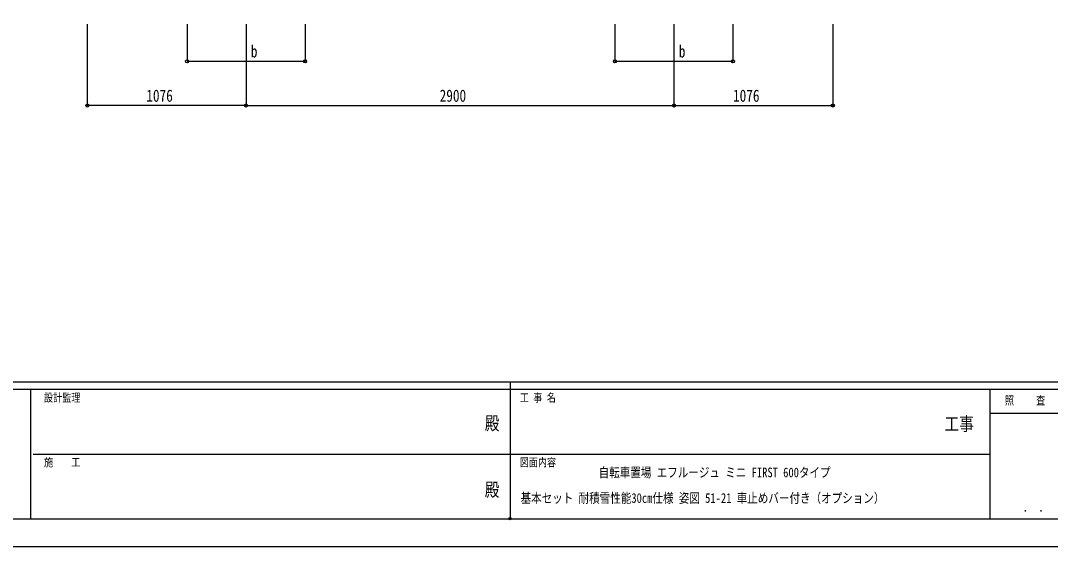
# Model space of a CAD drawing. Units: millimetres, scale not verified. Extents: x -10512 to 10512, y -7425 to 7425.
# Drawn here: x -3330 to 3649, y -7425 to -3866 of the extents above; entities that cross this region are included whole.
import ezdxf
from ezdxf.enums import TextEntityAlignment as Align

# ---------------------------------------------------------------- set-up
doc = ezdxf.new("R2010")
doc.units = ezdxf.units.MM
doc.header["$LTSCALE"] = 30
doc.header["$PDMODE"] = 32
doc.header["$PDSIZE"] = 15
for name, color, linetype in [('0-2_USER1', 3, 'Continuous'), ('0-6_YKK_D', 6, 'Continuous'), ('0-7_YKK_ZWAK', 7, 'Continuous')]:
    doc.layers.add(name, color=color, linetype=linetype)
doc.styles.add('ＭＳ ゴシック', font='')
doc.styles.get('ＭＳ ゴシック').set_extended_font_data('MS Gothic')

msp = doc.modelspace()

# ---------------------------------------------------------------- linework, layer by layer
at = {"layer": '0-6_YKK_D'}
for p, q in [((-2877.73, -3890.74), (-2877.73, -4441.74)), ((-2201.68, -3890.8), (-2201.68, -4141.74)), ((-1801.73, -3890.74), (-1801.73, -4441.74)), ((-1801.73, -3890.74), (-1801.73, -4441.74)), ((-1401.93, -3890.8), (-1401.93, -4141.74)), ((698.32, -3890.8), (698.32, -4141.74)), ((1098.27, -3890.74), (1098.27, -4441.74)), ((1098.27, -3890.74), (1098.27, -4441.74)), ((1498.07, -3890.8), (1498.07, -4141.74)), ((2174.27, -3890.74), (2174.27, -4441.74)), ((-2201.68, -4140.74), (-1401.93, -4140.74)), ((698.32, -4140.74), (1498.07, -4140.74)), ((-1801.73, -4440.74), (-2877.73, -4440.74)), ((-1801.73, -4440.74), (1098.27, -4440.74)), ((1098.27, -4440.74), (2174.27, -4440.74))]:
    msp.add_line(p, q, dxfattribs=at)
for centre in [(-2201.68, -4140.74), (-1401.93, -4140.74), (698.32, -4140.74), (1498.07, -4140.74), (-2877.73, -4440.74), (-1801.73, -4440.74), (-1801.73, -4440.74), (1098.27, -4440.74), (1098.27, -4440.74), (2174.27, -4440.74)]:
    msp.add_circle(centre, 10.62, dxfattribs=at)
at = {"layer": '0-7_YKK_ZWAK'}
for p, q in [((9737.55, -6312.5), (-9762.45, -6312.5)), ((-12.45, -6312.5), (-12.45, -7237.5)), ((-3262.45, -6362.5), (-9762.45, -6362.5)), ((-3262.45, -6362.5), (-3262.45, -7237.5)), ((-12.45, -6362.5), (-3262.45, -6362.5)), ((3237.55, -6362.5), (-12.45, -6362.5)), ((4962.55, -6525), (3237.55, -6525)), ((-3243.7, -6800), (-12.45, -6800)), ((-12.45, -6800), (3237.55, -6800)), ((-9762.45, -7237.5), (-3262.45, -7237.5)), ((-3262.45, -7237.5), (-12.45, -7237.5)), ((-12.45, -7237.5), (3237.55, -7237.5)), ((3237.55, -7237.5), (4962.55, -7237.5))]:
    msp.add_line(p, q, dxfattribs=at)
msp.add_lwpolyline([(-10512.5, -7425), (10512.5, -7425), (10512.5, 7425), (-10512.5, 7425)], close=True, dxfattribs=at)
msp.add_lwpolyline([(4962.55, -6362.5), (3237.55, -6362.5), (3237.55, -7237.5)], dxfattribs=at)
msp.add_point((-12.45, -7237.5), dxfattribs=at)

# ---------------------------------------------------------------- texts
at = {"layer": '0-2_USER1', "style": 'ＭＳ ゴシック', "width": 0.8}
for s, p in [('自転車置場 エフルージュ ミニ FIRST 600タイプ', (587.72, -6976.77)), ('基本セット 耐積雪性能30㎝仕様 姿図 51-21 車止めバー付き（オプション）', (58.62, -7150.1))]:
    msp.add_text(s, height=65.52, dxfattribs=at).set_placement(p, align=Align.BOTTOM_LEFT)
at = {"layer": '0-6_YKK_D', "style": 'ＭＳ ゴシック', "width": 0.8}
for s, p in [('b', (-1769.28, -4139.74)), ('b', (1130.72, -4139.74)), ('1076', (-2477.73, -4439.74)), ('2900', (-489.73, -4439.74)), ('1076', (1498.27, -4439.74))]:
    msp.add_text(s, height=82.48, dxfattribs=at).set_placement(p, align=Align.BOTTOM_LEFT)
at = {"layer": '0-7_YKK_ZWAK', "style": 'ＭＳ ゴシック', "width": 0.8}
for s, height, p in [('設計監理', 54.99, (-3170.78, -6462.5)), ('工 事 名', 54.99, (53.17, -6462.5)), ('照     査', 54.99, (3341.05, -6481.25)), ('殿', 91.64, (-184.17, -6664.58)), ('工事', 91.64, (2930.83, -6668.66)), ('施\u3000\u3000工', 54.99, (-3170.78, -6900)), ('図面内容', 54.99, (53.17, -6900)), ('殿', 91.64, (-184.17, -7114.58)), ('． ．', 64.79, (3462.5, -7210.88))]:
    msp.add_text(s, height=height, dxfattribs=at).set_placement(p, align=Align.BOTTOM_LEFT)

doc.saveas('drawing.dxf')
